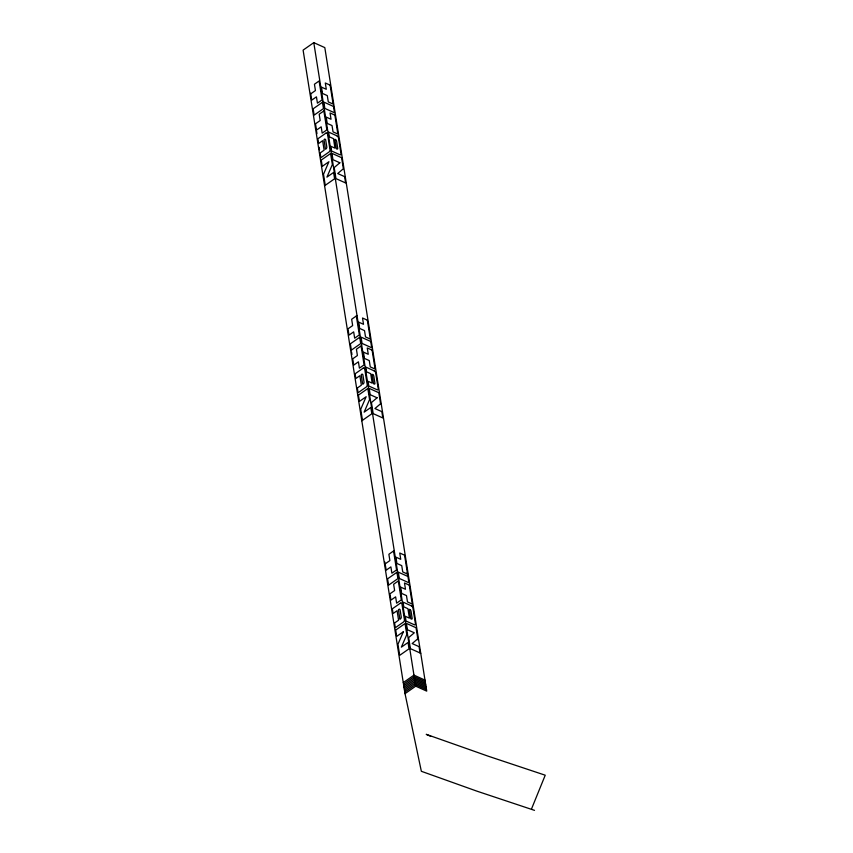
<?xml version="1.0" encoding="UTF-8"?>
<svg xmlns="http://www.w3.org/2000/svg" width="853" height="853" viewBox="0 0 853 853"><rect width="100%" height="100%" fill="white"/><g stroke="black" fill="none" stroke-linecap="round" stroke-linejoin="round"><path stroke-width="1.28" d="M313.787 42.65L415.71 686.175L426.735 691.133L324.812 47.608L313.787 42.65L303.103 50.124L405.026 693.66L421.35 771.293L476.827 791.126L534.511 810.35M310.769 93.83L315.439 90.557L314.437 84.244L319.107 80.971L322.114 99.897L317.433 103.17L316.442 96.858L311.761 100.132L310.567 93.201M324.588 185.773L334.6 178.767L333.598 172.455L326.923 177.125L332.35 164.565L330.601 153.529L321.261 160.065L322.253 166.378L328.927 161.707L323.5 174.268L325.249 185.304M357.002 315.514L351.66 319.257L352.662 325.569L347.992 328.842L348.984 335.144L353.664 331.87L354.656 338.183L359.337 334.909L356.33 315.983M358.484 395.088L367.824 388.541L369.573 399.577L364.146 412.138L370.82 407.467L371.823 413.78L361.811 420.785M394.225 550.526L388.883 554.269L389.885 560.581L385.204 563.854M403.277 682.613L413.961 675.139L424.986 680.097M403.522 684.191L414.206 676.717L425.242 681.675M403.778 685.769L414.462 678.295L425.487 683.253M404.023 687.347L414.707 679.862L425.743 684.82M404.279 688.925L414.963 681.44L425.988 686.398M404.525 690.503L415.208 683.018L426.233 687.976M404.78 692.082L415.464 684.596L426.489 689.555M405.026 693.66L415.71 686.175M531.483 809.028L545.227 775.206L487.905 756.099L426.233 734.337L431 736.48M420.742 653.281L410.4 648.632L408.651 637.596L414.302 632.798L407.403 629.706L406.401 623.394L416.051 627.733L417.799 638.769L412.159 643.567L419.058 646.659L420.049 652.971M407.222 572.608L407.606 575.061M412.33 604.852L412.735 607.379M417.48 637.34L417.874 639.867M393.553 550.995L396.56 569.921L391.879 573.195L390.887 566.893L386.206 570.156L384.81 561.999M316.591 131.277L316.964 133.644M319.129 147.281L319.534 149.808M351.564 352.097L351.948 354.453M358.324 394.758L359.476 401.39L366.15 396.72L360.723 409.28L362.472 420.316M403.373 631.732L397.946 644.292L399.694 655.339L409.045 648.792L408.043 642.48L401.368 647.15L406.796 634.589L405.047 623.554L395.707 630.1L396.698 636.402L403.373 631.732M339.857 162.774L334.205 167.561L335.954 178.608L345.604 182.947L344.612 176.635L337.713 173.532L343.354 168.745L341.605 157.709L331.956 153.369L332.958 159.682L339.857 162.774M377.079 397.786L371.428 402.573L373.177 413.62L382.826 417.959L381.835 411.647L374.936 408.544L380.577 403.757L378.828 392.721L369.178 388.382L370.181 394.694L377.079 397.786M322.487 102.264L313.136 108.811L314.139 115.123L323.479 108.576L322.487 102.264M323.863 110.943L319.182 114.217L320.184 120.518L315.514 123.792L316.506 130.104L321.186 126.83L322.178 133.143L326.859 129.869L323.863 110.943M325.899 133.164L317.881 138.772L318.638 143.507L322.637 140.702L324.14 150.171L320.131 152.975L320.877 157.709L328.895 152.101A1.941 1.205 -65.8 0 0 329.983 149.584L327.477 133.814A1.941 1.205 -65.8 0 0 325.899 133.164M324.641 139.306L323.98 139.775L325.473 149.232L326.145 148.763A1.525 0.96 -65.8 0 0 326.795 146.951L325.675 139.945A1.546 0.96 -65.8 0 0 324.641 139.306M359.71 337.276L350.359 343.823L351.361 350.135L360.702 343.588L359.71 337.276M361.086 345.955L356.405 349.229L357.407 355.53L352.737 358.804L353.728 365.116L358.409 361.843L359.401 368.155L364.082 364.881L361.086 345.955M363.122 368.176L355.104 373.795L355.861 378.519L359.859 375.715L361.363 385.183L357.354 387.987L358.1 392.721L366.118 387.113A1.941 1.205 -65.8 0 0 367.206 384.596L364.7 368.827A1.941 1.205 -65.8 0 0 363.122 368.176M361.864 374.318L361.192 374.787L362.696 384.245L363.367 383.775A1.525 0.96 -65.8 0 0 364.007 381.973L362.898 374.957A1.546 0.96 -65.8 0 0 361.864 374.318M396.933 572.288L387.582 578.835L388.584 585.147L397.924 578.601L396.933 572.288M398.308 580.968L393.628 584.241L394.63 590.543L389.96 593.816L390.951 600.128L395.632 596.855L396.624 603.167L401.305 599.894L398.308 580.968M400.345 603.199L392.327 608.807L393.084 613.531L397.082 610.727L398.586 620.195L394.576 622.999L395.323 627.733L403.341 622.125A1.941 1.205 -65.8 0 0 404.429 619.609L401.923 603.839A1.941 1.205 -65.8 0 0 400.345 603.199M399.087 609.33L398.415 609.799L399.918 619.257L400.59 618.788A1.525 0.96 -65.8 0 0 401.23 616.986L400.121 609.97A1.546 0.96 -65.8 0 0 399.087 609.33M330.122 85.151L325.292 82.986L326.294 89.288L321.464 87.123L322.466 93.435L327.296 95.6L328.288 101.912L333.118 104.077L330.122 85.151M333.491 106.444L323.841 102.104L324.844 108.416L334.493 112.756L333.491 106.444M334.866 115.123L330.036 112.948L331.039 119.26L326.219 117.096L327.211 123.397L332.041 125.572L333.043 131.874L337.863 134.049L334.866 115.123M336.86 135.798L328.586 132.076L329.333 136.811L333.47 138.666L334.973 148.134L330.836 146.268L331.582 151.002L339.857 154.724A1.941 1.045 55 0 0 340.987 153.764L338.492 137.994A1.941 1.045 55 0 0 336.86 135.798M335.538 139.593L334.856 139.284L336.349 148.753L337.042 149.062A1.525 0.821 55 0 0 337.713 148.23L336.604 141.214A1.546 0.832 55 0 0 335.538 139.593M367.344 320.163L362.514 317.998L363.517 324.311L358.686 322.135L359.689 328.448L364.519 330.612L365.51 336.924L370.341 339.089L367.344 320.163M370.714 341.456L361.064 337.116L362.067 343.428L371.716 347.768L370.714 341.456M372.089 350.135L367.259 347.96L368.261 354.272L363.442 352.108L364.434 358.409L369.264 360.584L370.266 366.897L375.085 369.061L372.089 350.135M374.083 370.81L365.809 367.089L366.555 371.823L370.692 373.678L372.196 383.146L368.059 381.28L368.805 386.014L377.079 389.736A1.941 1.045 55 0 0 378.21 388.776L375.715 373.006A1.941 1.045 55 0 0 374.083 370.81M372.761 374.606L372.079 374.296L373.571 383.765L374.264 384.074A1.525 0.821 55 0 0 374.936 383.242L373.827 376.226A1.546 0.832 55 0 0 372.761 374.606M404.567 555.175L399.737 553.011L400.739 559.323L395.909 557.148L396.912 563.46L401.742 565.624L402.733 571.936L407.563 574.101L404.567 555.175M407.937 576.468L398.287 572.139L399.289 578.441L408.939 582.78L407.937 576.468M409.312 585.147L404.482 582.983L405.484 589.284L400.665 587.12L401.656 593.432L406.486 595.597L407.478 601.909L412.308 604.073L409.312 585.147M411.306 605.822L403.032 602.101L403.778 606.835L407.915 608.69L409.419 618.158L405.282 616.292L406.028 621.027L414.302 624.748A1.941 1.045 55 0 0 415.432 623.788L412.937 608.018A1.941 1.045 55 0 0 411.306 605.822M409.984 609.618L409.301 609.309L410.794 618.777L411.487 619.086A1.525 0.821 55 0 0 412.159 618.254L411.05 611.238A1.546 0.832 55 0 0 409.984 609.618"/></g></svg>
